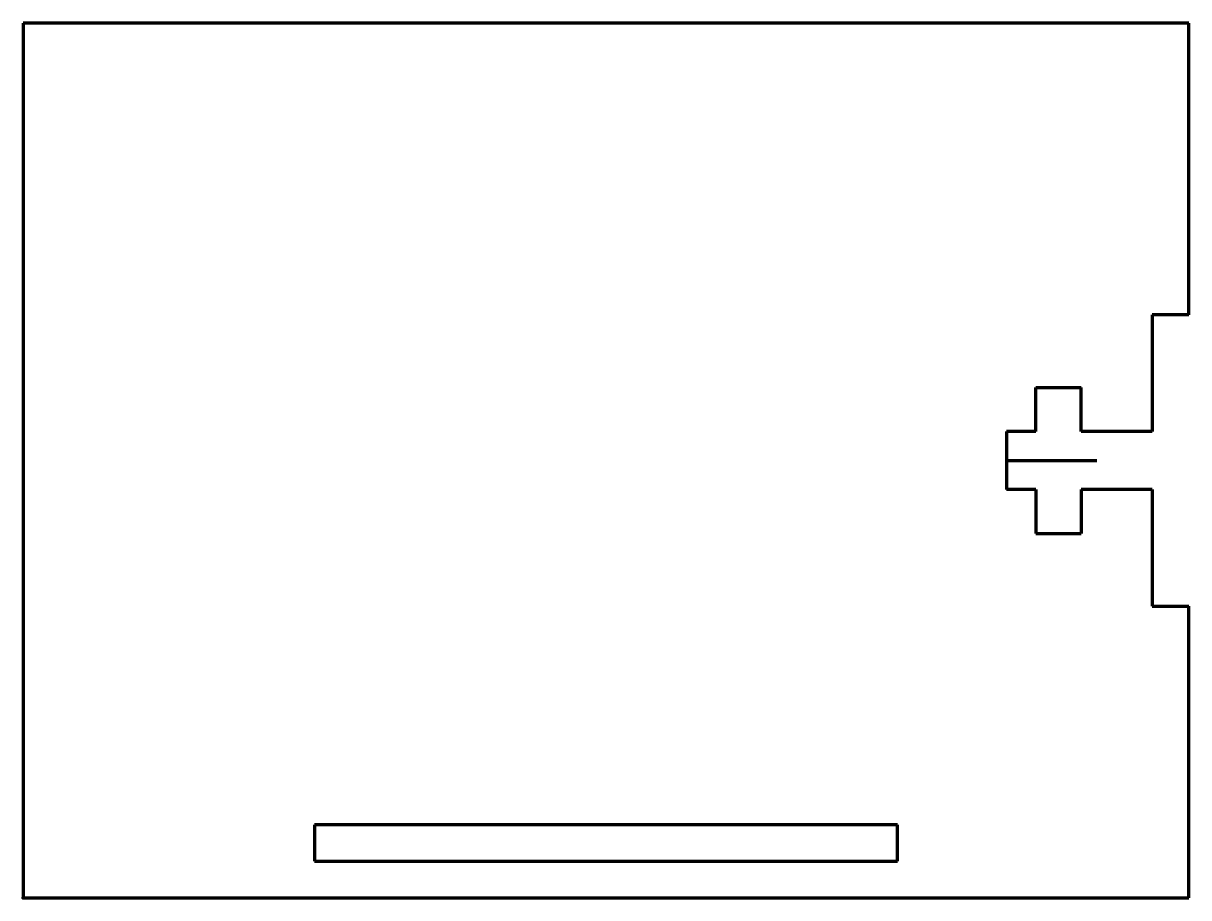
# Model space of a CAD drawing. Header units: inches. Extents: x 0 to 4, y 0 to 3.
import ezdxf
from ezdxf.lldxf.tags import DXFTag

# ---------------------------------------------------------------- set-up
doc = ezdxf.new("R2010")
doc.units = ezdxf.units.IN
doc.header["$MEASUREMENT"] = 0
doc.layers.add('1', color=7, linetype='Continuous', true_color=0xffffff)
doc.layers.add('61', color=7, linetype='Continuous', true_color=0xffffff)
tags = doc.linetypes.add('PHANTOM', pattern=[50.5, 18, -6.5, 6.5, -6.5, 6.5, -6.5]).pattern_tags.tags
tags[14:15] = [DXFTag(74, 4), DXFTag(75, 0), DXFTag(340, '0'), DXFTag(46, 0.0), DXFTag(50, 0.0), DXFTag(44, 0.0), DXFTag(45, 0.0)]
tags[12:13] = [DXFTag(74, 4), DXFTag(75, 0), DXFTag(340, '0'), DXFTag(46, 0.0), DXFTag(50, 0.0), DXFTag(44, 0.0), DXFTag(45, 0.0)]
tags[10:11] = [DXFTag(74, 4), DXFTag(75, 0), DXFTag(340, '0'), DXFTag(46, 0.0), DXFTag(50, 0.0), DXFTag(44, 0.0), DXFTag(45, 0.0)]
tags[8:9] = [DXFTag(74, 4), DXFTag(75, 0), DXFTag(340, '0'), DXFTag(46, 0.0), DXFTag(50, 0.0), DXFTag(44, 0.0), DXFTag(45, 0.0)]
tags[6:7] = [DXFTag(74, 4), DXFTag(75, 0), DXFTag(340, '0'), DXFTag(46, 0.0), DXFTag(50, 0.0), DXFTag(44, 0.0), DXFTag(45, 0.0)]
tags[4:5] = [DXFTag(74, 4), DXFTag(75, 0), DXFTag(340, '0'), DXFTag(46, 0.0), DXFTag(50, 0.0), DXFTag(44, 0.0), DXFTag(45, 0.0)]

msp = doc.modelspace()

# ---------------------------------------------------------------- linework, layer by layer
at = {"layer": '1', "color": 163, "linetype": 'Continuous', "lineweight": 70}
for p, q in [((4, 3), (0, 3)), ((0, 3), (0, 0)), ((4, 3), (3.75, 3)), ((4, 2), (4, 3)), ((4, 2), (3.875, 2)), ((3.875, 2), (3.875, 1.6)), ((3.475, 1.75), (3.63125, 1.75)), ((3.475, 1.6), (3.475, 1.75)), ((3.63125, 1.6), (3.63125, 1.75)), ((3.475, 1.6), (3.375, 1.6)), ((3.375, 1.6), (3.375, 1.4)), ((3.875, 1.6), (3.63125, 1.6)), ((3.475, 1.4), (3.375, 1.4)), ((3.475, 1.4), (3.475, 1.25)), ((3.875, 1.4), (3.63125, 1.4)), ((3.63125, 1.4), (3.63125, 1.25)), ((3.875, 1.4), (3.875, 1)), ((3.475, 1.25), (3.63125, 1.25)), ((3.875, 1), (4, 1)), ((4, 0), (4, 1)), ((1, 0.25), (1, 0.125)), ((3, 0.25), (1, 0.25)), ((3, 0.125), (3, 0.25)), ((1, 0.125), (3, 0.125)), ((0, 0), (4, 0))]:
    msp.add_line(p, q, dxfattribs=at)
at = {"layer": '1', "color": 163, "linetype": 'PHANTOM', "lineweight": 70}
msp.add_line((3.375, 1.5), (3.685, 1.5), dxfattribs=at)
at = {"layer": '61', "color": 23, "linetype": 'Continuous', "lineweight": 70}
msp.add_point((0, 0), dxfattribs=at)

doc.saveas('drawing.dxf')
